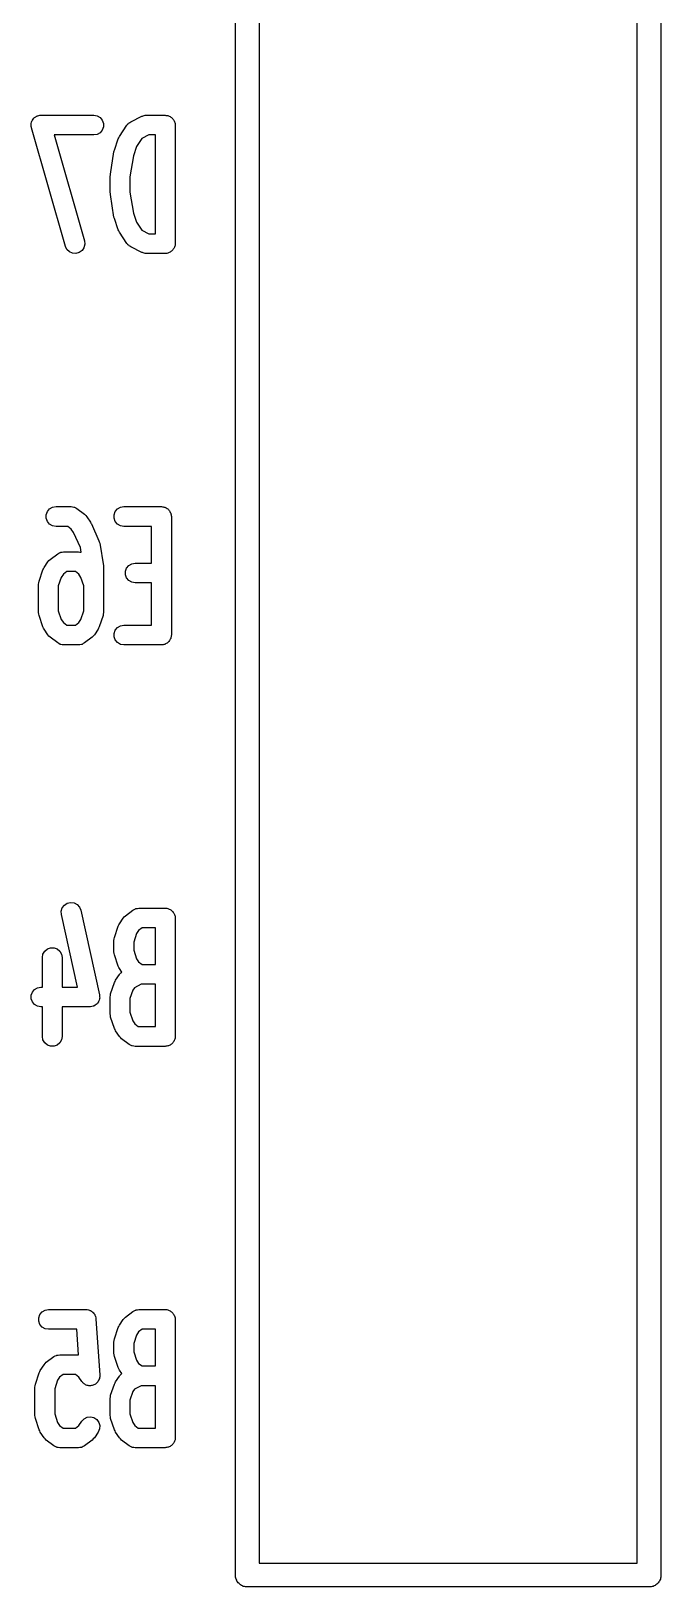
# Model space of a CAD drawing. Extents: x 61 to 195, y -137 to -62.
# Drawn here: x 174.22 to 178.21, y -102.33 to -92.48 of the extents above; entities that cross this region are included whole.
import ezdxf

# ---------------------------------------------------------------- set-up
doc = ezdxf.new("R2010")
doc.units = 0
doc.header["$MEASUREMENT"] = 0
doc.layers.add('BLACK', color=7, linetype='CONTINUOUS')

msp = doc.modelspace()

# ---------------------------------------------------------------- linework, layer by layer
at = {"layer": 'BLACK', "linetype": 'CONTINUOUS'}
for p, q in [((175.515, -102.259), (175.515, -71.7654)), ((175.665, -71.847), (175.665, -102.177)), ((178.055, -102.177), (178.055, -71.847)), ((178.205, -71.7654), (178.205, -102.259)), ((174.263, -93.0196), (174.271, -93.0182)), ((174.271, -93.0182), (174.278, -93.0161)), ((174.278, -93.0161), (174.281, -93.0164)), ((174.281, -93.0164), (174.284, -93.0158)), ((174.284, -93.0158), (174.618, -93.0158)), ((174.618, -93.0158), (174.639, -93.0196)), ((174.93, -93.0196), (174.937, -93.0183)), ((174.937, -93.0183), (174.944, -93.0162)), ((174.944, -93.0162), (174.947, -93.0164)), ((174.947, -93.0164), (174.951, -93.0158)), ((174.951, -93.0158), (175.07, -93.0158)), ((175.07, -93.0158), (175.075, -93.0167)), ((175.075, -93.0167), (175.081, -93.0167)), ((175.081, -93.0167), (175.086, -93.0186)), ((175.086, -93.0186), (175.091, -93.0196)), ((174.222, -93.0739), (174.223, -93.0707)), ((174.223, -93.0815), (174.222, -93.0739)), ((174.223, -93.0674), (174.225, -93.0602)), ((174.223, -93.0707), (174.223, -93.0674)), ((174.223, -93.0891), (174.223, -93.0815)), ((174.224, -93.0922), (174.223, -93.0891)), ((174.224, -93.0955), (174.224, -93.0922)), ((174.439, -93.8455), (174.224, -93.0955)), ((174.225, -93.0602), (174.227, -93.0528)), ((174.227, -93.0528), (174.229, -93.0501)), ((174.229, -93.0501), (174.23, -93.047)), ((174.23, -93.047), (174.235, -93.0412)), ((174.235, -93.0412), (174.239, -93.0348)), ((174.239, -93.0348), (174.242, -93.0329)), ((174.242, -93.0329), (174.244, -93.0304)), ((174.244, -93.0304), (174.251, -93.0266)), ((174.251, -93.0266), (174.257, -93.0221)), ((174.257, -93.0221), (174.26, -93.0212)), ((174.26, -93.0212), (174.263, -93.0196)), ((174.639, -93.0196), (174.658, -93.0304)), ((174.658, -93.0304), (174.672, -93.047)), ((174.672, -93.1095), (174.658, -93.1262)), ((174.672, -93.047), (174.679, -93.0674)), ((174.679, -93.0891), (174.672, -93.1095)), ((174.679, -93.0674), (174.679, -93.0891)), ((174.78, -93.1508), (174.828, -93.0793)), ((174.828, -93.0793), (174.831, -93.0755)), ((174.831, -93.0755), (174.834, -93.071)), ((174.834, -93.071), (174.839, -93.0677)), ((174.839, -93.0677), (174.843, -93.0636)), ((174.843, -93.0636), (174.847, -93.0613)), ((174.847, -93.0613), (174.852, -93.0581)), ((174.852, -93.0581), (174.923, -93.0224)), ((174.923, -93.0224), (174.927, -93.0214)), ((174.927, -93.0214), (174.93, -93.0196)), ((175.091, -93.0196), (175.096, -93.0223)), ((175.096, -93.0223), (175.101, -93.0242)), ((175.101, -93.0242), (175.105, -93.0277)), ((175.105, -93.0277), (175.11, -93.0304)), ((175.11, -93.0304), (175.114, -93.0346)), ((175.114, -93.0346), (175.118, -93.0381)), ((175.118, -93.0381), (175.121, -93.0428)), ((175.121, -93.0428), (175.124, -93.047)), ((175.124, -93.047), (175.126, -93.0522)), ((175.126, -93.0522), (175.129, -93.0569)), ((175.129, -93.0569), (175.13, -93.0623)), ((175.13, -93.0623), (175.132, -93.0674)), ((175.132, -93.0674), (175.132, -93.0729)), ((175.132, -93.0729), (175.133, -93.0783)), ((175.133, -93.0783), (175.133, -93.8283)), ((174.618, -93.1408), (174.367, -93.1408)), ((174.367, -93.1408), (174.559, -93.8111)), ((174.639, -93.137), (174.618, -93.1408)), ((174.658, -93.1262), (174.639, -93.137)), ((174.749, -93.2371), (174.773, -93.1657)), ((174.773, -93.1657), (174.777, -93.1584)), ((174.777, -93.1584), (174.78, -93.1508)), ((174.889, -93.2131), (174.869, -93.272)), ((174.922, -93.1625), (174.889, -93.2131)), ((174.966, -93.1408), (174.922, -93.1625)), ((175.008, -93.1408), (174.966, -93.1408)), ((175.008, -93.7658), (175.008, -93.1408)), ((174.723, -93.3894), (174.746, -93.2466)), ((174.746, -93.2466), (174.748, -93.242)), ((174.748, -93.242), (174.749, -93.2371)), ((174.869, -93.272), (174.847, -93.4049)), ((174.722, -93.3997), (174.723, -93.3946)), ((174.722, -93.5069), (174.722, -93.3997)), ((174.723, -93.3946), (174.723, -93.3894)), ((174.847, -93.4049), (174.847, -93.5017)), ((174.723, -93.512), (174.722, -93.5069)), ((174.847, -93.5017), (174.869, -93.6346)), ((174.723, -93.5171), (174.723, -93.512)), ((174.746, -93.66), (174.723, -93.5171)), ((174.748, -93.6646), (174.746, -93.66)), ((174.749, -93.6695), (174.748, -93.6646)), ((174.773, -93.7409), (174.749, -93.6695)), ((174.869, -93.6346), (174.889, -93.6934)), ((174.889, -93.6934), (174.922, -93.7441)), ((174.777, -93.7482), (174.773, -93.7409)), ((174.78, -93.7558), (174.777, -93.7482)), ((174.828, -93.8272), (174.78, -93.7558)), ((174.922, -93.7441), (174.966, -93.7658)), ((174.966, -93.7658), (175.008, -93.7658)), ((174.448, -93.865), (174.439, -93.8455)), ((174.464, -93.8801), (174.448, -93.865)), ((174.483, -93.8889), (174.464, -93.8801)), ((174.505, -93.8904), (174.483, -93.8889)), ((174.526, -93.8845), (174.505, -93.8904)), ((174.544, -93.8717), (174.526, -93.8845)), ((174.556, -93.8538), (174.544, -93.8717)), ((174.561, -93.8327), (174.556, -93.8538)), ((174.559, -93.8111), (174.561, -93.8327)), ((174.831, -93.8311), (174.828, -93.8272)), ((174.834, -93.8355), (174.831, -93.8311)), ((174.839, -93.8389), (174.834, -93.8355)), ((174.843, -93.8429), (174.839, -93.8389)), ((174.847, -93.8453), (174.843, -93.8429)), ((174.852, -93.8485), (174.847, -93.8453)), ((174.923, -93.8842), (174.852, -93.8485)), ((174.927, -93.8852), (174.923, -93.8842)), ((174.93, -93.887), (174.927, -93.8852)), ((174.937, -93.8883), (174.93, -93.887)), ((174.944, -93.8904), (174.937, -93.8883)), ((174.947, -93.8902), (174.944, -93.8904)), ((174.951, -93.8908), (174.947, -93.8902)), ((175.07, -93.8908), (174.951, -93.8908)), ((175.075, -93.8898), (175.07, -93.8908)), ((175.081, -93.8898), (175.075, -93.8898)), ((175.086, -93.888), (175.081, -93.8898)), ((175.091, -93.887), (175.086, -93.888)), ((175.096, -93.8843), (175.091, -93.887)), ((175.101, -93.8824), (175.096, -93.8843)), ((175.105, -93.8789), (175.101, -93.8824)), ((175.11, -93.8762), (175.105, -93.8789)), ((175.114, -93.872), (175.11, -93.8762)), ((175.118, -93.8685), (175.114, -93.872)), ((175.121, -93.8637), (175.118, -93.8685)), ((175.124, -93.8595), (175.121, -93.8637)), ((175.126, -93.8544), (175.124, -93.8595)), ((175.129, -93.8497), (175.126, -93.8544)), ((175.13, -93.8443), (175.129, -93.8497)), ((175.132, -93.8391), (175.13, -93.8443)), ((175.133, -93.8283), (175.132, -93.8337)), ((175.132, -93.8337), (175.132, -93.8391)), ((174.318, -95.5439), (174.325, -95.5235)), ((174.318, -95.5656), (174.318, -95.5439)), ((174.325, -95.586), (174.318, -95.5656)), ((174.325, -95.5235), (174.339, -95.5069)), ((174.339, -95.5069), (174.358, -95.4961)), ((174.358, -95.4961), (174.38, -95.4923)), ((174.38, -95.4923), (174.475, -95.4923)), ((174.475, -95.4923), (174.484, -95.4939)), ((174.484, -95.4939), (174.493, -95.495)), ((174.493, -95.495), (174.494, -95.4958)), ((174.494, -95.4958), (174.496, -95.4961)), ((174.496, -95.4961), (174.504, -95.5006)), ((174.504, -95.5006), (174.512, -95.5048)), ((174.512, -95.5048), (174.56, -95.5405)), ((174.56, -95.5405), (174.567, -95.5482)), ((174.567, -95.5482), (174.574, -95.5558)), ((174.574, -95.5558), (174.598, -95.5915)), ((174.747, -95.5439), (174.754, -95.5235)), ((174.747, -95.5656), (174.747, -95.5439)), ((174.754, -95.586), (174.747, -95.5656)), ((174.754, -95.5235), (174.768, -95.5069)), ((174.768, -95.5069), (174.787, -95.4961)), ((174.787, -95.4961), (174.808, -95.4923)), ((174.808, -95.4923), (175.046, -95.4923)), ((175.046, -95.4923), (175.052, -95.4932)), ((175.052, -95.4932), (175.057, -95.4932)), ((175.057, -95.4932), (175.062, -95.4951)), ((175.062, -95.4951), (175.068, -95.4961)), ((175.068, -95.4961), (175.072, -95.4988)), ((175.072, -95.4988), (175.077, -95.5007)), ((175.077, -95.5007), (175.082, -95.5042)), ((175.082, -95.5042), (175.086, -95.5069)), ((175.086, -95.5069), (175.09, -95.5111)), ((175.09, -95.5111), (175.094, -95.5146)), ((175.094, -95.5146), (175.097, -95.5193)), ((175.097, -95.5193), (175.1, -95.5235)), ((175.1, -95.5235), (175.102, -95.5287)), ((175.102, -95.5287), (175.105, -95.5334)), ((175.105, -95.5334), (175.106, -95.5388)), ((175.106, -95.5388), (175.108, -95.5439)), ((175.108, -95.5439), (175.108, -95.5494)), ((175.108, -95.5494), (175.109, -95.5548)), ((175.109, -95.5548), (175.109, -96.3048)), ((174.339, -95.6027), (174.325, -95.586)), ((174.358, -95.6135), (174.339, -95.6027)), ((174.38, -95.6173), (174.358, -95.6135)), ((174.454, -95.6173), (174.38, -95.6173)), ((174.476, -95.6341), (174.454, -95.6173)), ((174.491, -95.6565), (174.476, -95.6341)), ((174.534, -95.7515), (174.491, -95.6565)), ((174.598, -95.5915), (174.6, -95.5964)), ((174.6, -95.5964), (174.603, -95.6008)), ((174.603, -95.6008), (174.651, -95.708)), ((174.768, -95.6027), (174.754, -95.586)), ((174.787, -95.6135), (174.768, -95.6027)), ((174.808, -95.6173), (174.787, -95.6135)), ((174.984, -95.6173), (174.808, -95.6173)), ((174.984, -95.8494), (174.984, -95.6173)), ((174.538, -95.7804), (174.534, -95.7515)), ((174.651, -95.708), (174.653, -95.7156)), ((174.653, -95.7156), (174.656, -95.7231)), ((174.656, -95.7231), (174.679, -95.8659)), ((174.304, -95.8773), (174.328, -95.8415)), ((174.328, -95.8415), (174.335, -95.8339)), ((174.335, -95.8339), (174.342, -95.8262)), ((174.342, -95.8262), (174.39, -95.7905)), ((174.39, -95.7905), (174.398, -95.7864)), ((174.398, -95.7864), (174.406, -95.7818)), ((174.406, -95.7818), (174.408, -95.7815)), ((174.408, -95.7815), (174.409, -95.7807)), ((174.409, -95.7807), (174.418, -95.7796)), ((174.418, -95.7796), (174.427, -95.778)), ((174.427, -95.778), (174.522, -95.778)), ((174.522, -95.778), (174.531, -95.7796)), ((174.531, -95.7796), (174.538, -95.7804)), ((174.679, -95.8659), (174.679, -95.8711)), ((174.679, -95.8711), (174.68, -95.8762)), ((174.825, -95.8807), (174.839, -95.864)), ((174.839, -95.864), (174.858, -95.8532)), ((174.858, -95.8532), (174.88, -95.8494)), ((174.88, -95.8494), (174.984, -95.8494)), ((174.271, -95.9735), (174.273, -95.9636)), ((174.273, -95.9636), (174.296, -95.8922)), ((174.296, -95.8922), (174.3, -95.8849)), ((174.3, -95.8849), (174.304, -95.8773)), ((174.412, -95.9396), (174.394, -95.9935)), ((174.426, -95.9198), (174.412, -95.9396)), ((174.448, -95.903), (174.426, -95.9198)), ((174.502, -95.903), (174.448, -95.903)), ((174.524, -95.9198), (174.502, -95.903)), ((174.537, -95.9396), (174.524, -95.9198)), ((174.555, -95.9935), (174.537, -95.9396)), ((174.68, -95.8762), (174.68, -96.1619)), ((174.818, -95.9011), (174.825, -95.8807)), ((174.818, -95.9228), (174.818, -95.9011)), ((174.825, -95.9432), (174.818, -95.9228)), ((174.839, -95.9598), (174.825, -95.9432)), ((174.858, -95.9707), (174.839, -95.9598)), ((174.88, -95.9744), (174.858, -95.9707)), ((174.269, -95.9834), (174.271, -95.9735)), ((174.269, -96.1619), (174.269, -95.9834)), ((174.394, -95.9935), (174.394, -96.1518)), ((174.555, -96.1518), (174.555, -95.9935)), ((174.984, -95.9744), (174.88, -95.9744)), ((174.984, -96.2423), (174.984, -95.9744)), ((174.271, -96.1718), (174.269, -96.1619)), ((174.394, -96.1518), (174.412, -96.2057)), ((174.537, -96.2057), (174.555, -96.1518)), ((174.68, -96.1619), (174.678, -96.1718)), ((174.273, -96.1817), (174.271, -96.1718)), ((174.296, -96.2531), (174.273, -96.1817)), ((174.3, -96.2604), (174.296, -96.2531)), ((174.304, -96.268), (174.3, -96.2604)), ((174.412, -96.2057), (174.426, -96.2255)), ((174.426, -96.2255), (174.448, -96.2423)), ((174.448, -96.2423), (174.502, -96.2423)), ((174.502, -96.2423), (174.524, -96.2255)), ((174.524, -96.2255), (174.537, -96.2057)), ((174.649, -96.2604), (174.646, -96.268)), ((174.653, -96.2531), (174.649, -96.2604)), ((174.677, -96.1817), (174.653, -96.2531)), ((174.678, -96.1718), (174.677, -96.1817)), ((174.754, -96.2735), (174.768, -96.2569)), ((174.768, -96.2569), (174.787, -96.2461)), ((174.787, -96.2461), (174.808, -96.2423)), ((174.808, -96.2423), (174.984, -96.2423)), ((174.328, -96.3037), (174.304, -96.268)), ((174.335, -96.3114), (174.328, -96.3037)), ((174.342, -96.3191), (174.335, -96.3114)), ((174.39, -96.3548), (174.342, -96.3191)), ((174.398, -96.3589), (174.39, -96.3548)), ((174.406, -96.3635), (174.398, -96.3589)), ((174.408, -96.3638), (174.406, -96.3635)), ((174.409, -96.3646), (174.408, -96.3638)), ((174.418, -96.3657), (174.409, -96.3646)), ((174.427, -96.3673), (174.418, -96.3657)), ((174.531, -96.3657), (174.522, -96.3673)), ((174.541, -96.3646), (174.531, -96.3657)), ((174.542, -96.3638), (174.541, -96.3646)), ((174.544, -96.3635), (174.542, -96.3638)), ((174.552, -96.3589), (174.544, -96.3635)), ((174.56, -96.3548), (174.552, -96.3589)), ((174.608, -96.3191), (174.56, -96.3548)), ((174.615, -96.3113), (174.608, -96.3191)), ((174.622, -96.3037), (174.615, -96.3113)), ((174.646, -96.268), (174.622, -96.3037)), ((174.747, -96.2939), (174.754, -96.2735)), ((174.747, -96.3156), (174.747, -96.2939)), ((174.754, -96.336), (174.747, -96.3156)), ((174.768, -96.3527), (174.754, -96.336)), ((174.787, -96.3635), (174.768, -96.3527)), ((174.808, -96.3673), (174.787, -96.3635)), ((175.062, -96.3645), (175.057, -96.3663)), ((175.068, -96.3635), (175.062, -96.3645)), ((175.072, -96.3608), (175.068, -96.3635)), ((175.077, -96.3589), (175.072, -96.3608)), ((175.082, -96.3554), (175.077, -96.3589)), ((175.086, -96.3527), (175.082, -96.3554)), ((175.09, -96.3485), (175.086, -96.3527)), ((175.094, -96.345), (175.09, -96.3485)), ((175.097, -96.3402), (175.094, -96.345)), ((175.1, -96.336), (175.097, -96.3402)), ((175.102, -96.3309), (175.1, -96.336)), ((175.105, -96.3262), (175.102, -96.3309)), ((175.106, -96.3208), (175.105, -96.3262)), ((175.108, -96.3156), (175.106, -96.3208)), ((175.109, -96.3048), (175.108, -96.3102)), ((175.108, -96.3102), (175.108, -96.3156)), ((174.522, -96.3673), (174.427, -96.3673)), ((175.046, -96.3673), (174.808, -96.3673)), ((175.052, -96.3663), (175.046, -96.3673)), ((175.057, -96.3663), (175.052, -96.3663)), ((174.413, -98.0509), (174.419, -98.0302)), ((174.419, -98.0302), (174.433, -98.013)), ((174.433, -98.013), (174.451, -98.0013)), ((174.451, -98.0013), (174.472, -97.9966)), ((174.472, -97.9966), (174.494, -97.9995)), ((174.494, -97.9995), (174.513, -98.0095)), ((174.513, -98.0095), (174.528, -98.0255)), ((174.528, -98.0255), (174.536, -98.0455)), ((174.874, -98.0406), (174.882, -98.0361)), ((174.882, -98.0361), (174.884, -98.0358)), ((174.884, -98.0358), (174.885, -98.035)), ((174.885, -98.035), (174.894, -98.0339)), ((174.894, -98.0339), (174.903, -98.0323)), ((174.903, -98.0323), (175.07, -98.0323)), ((175.07, -98.0323), (175.075, -98.0332)), ((175.075, -98.0332), (175.081, -98.0332)), ((175.081, -98.0332), (175.086, -98.0351)), ((175.086, -98.0351), (175.091, -98.0361)), ((175.091, -98.0361), (175.096, -98.0388)), ((175.096, -98.0388), (175.101, -98.0407)), ((174.414, -98.0726), (174.413, -98.0509)), ((174.516, -98.5323), (174.414, -98.0726)), ((174.536, -98.0455), (174.655, -98.5812)), ((174.777, -98.1391), (174.78, -98.1315)), ((174.78, -98.1315), (174.804, -98.0958)), ((174.804, -98.0958), (174.811, -98.0882)), ((174.811, -98.0882), (174.818, -98.0805)), ((174.818, -98.0805), (174.866, -98.0448)), ((174.866, -98.0448), (174.874, -98.0406)), ((175.101, -98.0407), (175.105, -98.0442)), ((175.105, -98.0442), (175.11, -98.0469)), ((175.11, -98.0469), (175.114, -98.0511)), ((175.114, -98.0511), (175.118, -98.0546)), ((175.118, -98.0546), (175.121, -98.0593)), ((175.121, -98.0593), (175.124, -98.0635)), ((175.124, -98.0635), (175.126, -98.0687)), ((175.126, -98.0687), (175.129, -98.0734)), ((175.129, -98.0734), (175.13, -98.0788)), ((175.13, -98.0788), (175.132, -98.0839)), ((175.132, -98.0839), (175.132, -98.0894)), ((175.132, -98.0894), (175.133, -98.0948)), ((175.133, -98.0948), (175.133, -98.8448)), ((174.746, -98.2376), (174.747, -98.2278)), ((174.747, -98.2278), (174.749, -98.2179)), ((174.749, -98.2179), (174.773, -98.1464)), ((174.773, -98.1464), (174.777, -98.1391)), ((174.889, -98.1939), (174.871, -98.2478)), ((174.902, -98.1741), (174.889, -98.1939)), ((174.924, -98.1573), (174.902, -98.1741)), ((175.008, -98.1573), (174.924, -98.1573)), ((175.008, -98.3894), (175.008, -98.1573)), ((174.293, -98.3448), (174.297, -98.3234)), ((174.297, -98.3234), (174.308, -98.3046)), ((174.308, -98.3046), (174.325, -98.2907)), ((174.325, -98.2907), (174.345, -98.2832)), ((174.345, -98.2832), (174.367, -98.2832)), ((174.367, -98.2832), (174.387, -98.2907)), ((174.387, -98.2907), (174.404, -98.3046)), ((174.404, -98.3046), (174.414, -98.3234)), ((174.414, -98.3234), (174.418, -98.3448)), ((174.746, -98.3091), (174.746, -98.2376)), ((174.747, -98.3189), (174.746, -98.3091)), ((174.749, -98.3288), (174.747, -98.3189)), ((174.773, -98.4003), (174.749, -98.3288)), ((174.871, -98.2478), (174.871, -98.2989)), ((174.871, -98.2989), (174.889, -98.3528)), ((174.293, -98.5323), (174.293, -98.3448)), ((174.418, -98.3448), (174.418, -98.5323)), ((174.777, -98.4076), (174.773, -98.4003)), ((174.78, -98.4152), (174.777, -98.4076)), ((174.795, -98.4374), (174.78, -98.4152)), ((174.889, -98.3528), (174.902, -98.3726)), ((174.902, -98.3726), (174.924, -98.3894)), ((174.924, -98.3894), (175.008, -98.3894)), ((174.725, -98.575), (174.749, -98.5036)), ((174.749, -98.5036), (174.753, -98.4963)), ((174.753, -98.4963), (174.756, -98.4887)), ((174.756, -98.4887), (174.78, -98.453)), ((174.78, -98.453), (174.784, -98.4491)), ((174.784, -98.4491), (174.787, -98.4447)), ((174.787, -98.4447), (174.791, -98.4413)), ((174.791, -98.4413), (174.795, -98.4374)), ((174.918, -98.5144), (174.875, -98.5361)), ((175.008, -98.5144), (174.918, -98.5144)), ((175.008, -98.7823), (175.008, -98.5144)), ((174.223, -98.5839), (174.23, -98.5635)), ((174.223, -98.6056), (174.223, -98.5839)), ((174.23, -98.626), (174.223, -98.6056)), ((174.23, -98.5635), (174.244, -98.5469)), ((174.244, -98.6427), (174.23, -98.626)), ((174.244, -98.5469), (174.263, -98.5361)), ((174.263, -98.5361), (174.284, -98.5323)), ((174.284, -98.5323), (174.293, -98.5323)), ((174.418, -98.5323), (174.516, -98.5323)), ((174.648, -98.626), (174.642, -98.6333)), ((174.649, -98.6236), (174.648, -98.6247)), ((174.648, -98.6247), (174.648, -98.626)), ((174.652, -98.6145), (174.649, -98.6236)), ((174.655, -98.6056), (174.652, -98.6145)), ((174.655, -98.5812), (174.655, -98.5826)), ((174.655, -98.5826), (174.655, -98.5839)), ((174.655, -98.5839), (174.655, -98.5934)), ((174.655, -98.5934), (174.656, -98.6029)), ((174.656, -98.6029), (174.655, -98.6042)), ((174.655, -98.6042), (174.655, -98.6056)), ((174.722, -98.5948), (174.724, -98.5849)), ((174.722, -98.7019), (174.722, -98.5948)), ((174.724, -98.5849), (174.725, -98.575)), ((174.865, -98.5511), (174.847, -98.6049)), ((174.847, -98.6049), (174.847, -98.6918)), ((174.875, -98.5361), (174.865, -98.5511)), ((174.263, -98.6535), (174.244, -98.6427)), ((174.284, -98.6573), (174.263, -98.6535)), ((174.293, -98.6573), (174.284, -98.6573)), ((174.293, -98.8448), (174.293, -98.6573)), ((174.594, -98.6573), (174.418, -98.6573)), ((174.418, -98.6573), (174.418, -98.8448)), ((174.595, -98.657), (174.594, -98.6573)), ((174.597, -98.6572), (174.595, -98.657)), ((174.606, -98.6552), (174.597, -98.6572)), ((174.615, -98.6535), (174.606, -98.6552)), ((174.616, -98.6528), (174.615, -98.6535)), ((174.618, -98.6525), (174.616, -98.6528)), ((174.626, -98.6474), (174.618, -98.6525)), ((174.634, -98.6427), (174.626, -98.6474)), ((174.635, -98.6416), (174.634, -98.6427)), ((174.636, -98.6408), (174.635, -98.6416)), ((174.642, -98.6333), (174.636, -98.6408)), ((174.724, -98.7118), (174.722, -98.7019)), ((174.725, -98.7217), (174.724, -98.7118)), ((174.749, -98.7931), (174.725, -98.7217)), ((174.847, -98.6918), (174.865, -98.7457)), ((174.753, -98.8004), (174.749, -98.7931)), ((174.756, -98.808), (174.753, -98.8004)), ((174.78, -98.8437), (174.756, -98.808)), ((174.865, -98.7457), (174.878, -98.7655)), ((174.878, -98.7655), (174.9, -98.7823)), ((174.9, -98.7823), (175.008, -98.7823)), ((174.297, -98.8662), (174.293, -98.8448)), ((174.308, -98.885), (174.297, -98.8662)), ((174.325, -98.8989), (174.308, -98.885)), ((174.345, -98.9063), (174.325, -98.8989)), ((174.367, -98.9063), (174.345, -98.9063)), ((174.387, -98.8989), (174.367, -98.9063)), ((174.404, -98.885), (174.387, -98.8989)), ((174.414, -98.8662), (174.404, -98.885)), ((174.418, -98.8448), (174.414, -98.8662)), ((174.787, -98.8514), (174.78, -98.8437)), ((174.794, -98.8591), (174.787, -98.8514)), ((174.842, -98.8948), (174.794, -98.8591)), ((174.85, -98.8989), (174.842, -98.8948)), ((174.858, -98.9035), (174.85, -98.8989)), ((174.86, -98.9038), (174.858, -98.9035)), ((174.861, -98.9046), (174.86, -98.9038)), ((174.871, -98.9057), (174.861, -98.9046)), ((174.88, -98.9073), (174.871, -98.9057)), ((175.07, -98.9073), (174.88, -98.9073)), ((175.075, -98.9063), (175.07, -98.9073)), ((175.081, -98.9063), (175.075, -98.9063)), ((175.086, -98.9045), (175.081, -98.9063)), ((175.091, -98.9035), (175.086, -98.9045)), ((175.096, -98.9008), (175.091, -98.9035)), ((175.101, -98.8989), (175.096, -98.9008)), ((175.105, -98.8954), (175.101, -98.8989)), ((175.11, -98.8927), (175.105, -98.8954)), ((175.114, -98.8885), (175.11, -98.8927)), ((175.118, -98.885), (175.114, -98.8885)), ((175.121, -98.8802), (175.118, -98.885)), ((175.124, -98.876), (175.121, -98.8802)), ((175.126, -98.8709), (175.124, -98.876)), ((175.129, -98.8662), (175.126, -98.8709)), ((175.13, -98.8608), (175.129, -98.8662)), ((175.132, -98.8556), (175.13, -98.8608)), ((175.133, -98.8448), (175.132, -98.8502)), ((175.132, -98.8502), (175.132, -98.8556)), ((174.278, -100.604), (174.292, -100.587)), ((174.292, -100.587), (174.311, -100.576)), ((174.311, -100.576), (174.332, -100.572)), ((174.332, -100.572), (174.57, -100.572)), ((174.57, -100.572), (174.573, -100.573)), ((174.573, -100.573), (174.577, -100.573)), ((174.577, -100.573), (174.584, -100.575)), ((174.584, -100.575), (174.591, -100.576)), ((174.591, -100.576), (174.594, -100.578)), ((174.594, -100.578), (174.598, -100.579)), ((174.598, -100.579), (174.604, -100.583)), ((174.604, -100.583), (174.61, -100.587)), ((174.61, -100.587), (174.612, -100.59)), ((174.612, -100.59), (174.615, -100.592)), ((174.615, -100.592), (174.619, -100.598)), ((174.619, -100.598), (174.624, -100.604)), ((174.818, -100.62), (174.866, -100.585)), ((174.866, -100.585), (174.874, -100.581)), ((174.874, -100.581), (174.882, -100.576)), ((174.882, -100.576), (174.884, -100.576)), ((174.884, -100.576), (174.885, -100.575)), ((174.885, -100.575), (174.894, -100.574)), ((174.894, -100.574), (174.903, -100.572)), ((174.903, -100.572), (175.07, -100.572)), ((175.07, -100.572), (175.075, -100.573)), ((175.075, -100.573), (175.081, -100.573)), ((175.081, -100.573), (175.086, -100.575)), ((175.086, -100.575), (175.091, -100.576)), ((175.091, -100.576), (175.096, -100.579)), ((175.096, -100.579), (175.101, -100.581)), ((175.101, -100.581), (175.105, -100.584)), ((175.105, -100.584), (175.11, -100.587)), ((175.11, -100.587), (175.114, -100.591)), ((175.114, -100.591), (175.118, -100.595)), ((175.118, -100.595), (175.121, -100.599)), ((174.27, -100.624), (174.278, -100.604)), ((174.27, -100.646), (174.27, -100.624)), ((174.278, -100.666), (174.27, -100.646)), ((174.292, -100.683), (174.278, -100.666)), ((174.311, -100.694), (174.292, -100.683)), ((174.332, -100.697), (174.311, -100.694)), ((174.512, -100.697), (174.332, -100.697)), ((174.522, -100.858), (174.512, -100.697)), ((174.624, -100.604), (174.625, -100.607)), ((174.625, -100.607), (174.627, -100.61)), ((174.627, -100.61), (174.629, -100.617)), ((174.629, -100.617), (174.632, -100.624)), ((174.632, -100.624), (174.632, -100.627)), ((174.632, -100.627), (174.632, -100.631)), ((174.632, -100.631), (174.656, -100.988)), ((174.749, -100.758), (174.773, -100.686)), ((174.773, -100.686), (174.777, -100.679)), ((174.777, -100.679), (174.78, -100.672)), ((174.78, -100.672), (174.804, -100.636)), ((174.804, -100.636), (174.811, -100.628)), ((174.811, -100.628), (174.818, -100.62)), ((174.924, -100.697), (174.902, -100.714)), ((175.008, -100.697), (174.924, -100.697)), ((175.008, -100.929), (175.008, -100.697)), ((175.121, -100.599), (175.124, -100.604)), ((175.124, -100.604), (175.126, -100.609)), ((175.126, -100.609), (175.129, -100.613)), ((175.129, -100.613), (175.13, -100.619)), ((175.13, -100.619), (175.132, -100.624)), ((175.132, -100.624), (175.132, -100.629)), ((175.132, -100.629), (175.133, -100.635)), ((175.133, -100.635), (175.133, -101.385)), ((174.746, -100.778), (174.747, -100.768)), ((174.746, -100.849), (174.746, -100.778)), ((174.747, -100.768), (174.749, -100.758)), ((174.889, -100.734), (174.871, -100.788)), ((174.871, -100.788), (174.871, -100.839)), ((174.902, -100.714), (174.889, -100.734)), ((174.318, -100.906), (174.366, -100.87)), ((174.366, -100.87), (174.374, -100.866)), ((174.374, -100.866), (174.382, -100.862)), ((174.382, -100.862), (174.384, -100.861)), ((174.384, -100.861), (174.385, -100.861)), ((174.385, -100.861), (174.394, -100.86)), ((174.394, -100.86), (174.403, -100.858)), ((174.403, -100.858), (174.522, -100.858)), ((174.747, -100.859), (174.746, -100.849)), ((174.749, -100.869), (174.747, -100.859)), ((174.773, -100.94), (174.749, -100.869)), ((174.871, -100.839), (174.889, -100.893)), ((174.889, -100.893), (174.902, -100.913)), ((174.249, -101.044), (174.273, -100.972)), ((174.273, -100.972), (174.277, -100.965)), ((174.277, -100.965), (174.28, -100.957)), ((174.28, -100.957), (174.304, -100.922)), ((174.304, -100.922), (174.311, -100.914)), ((174.311, -100.914), (174.318, -100.906)), ((174.424, -100.983), (174.402, -101)), ((174.502, -100.983), (174.424, -100.983)), ((174.524, -101), (174.502, -100.983)), ((174.656, -100.988), (174.656, -100.993)), ((174.777, -100.948), (174.773, -100.94)), ((174.78, -100.955), (174.777, -100.948)), ((174.795, -100.977), (174.78, -100.955)), ((174.78, -100.993), (174.784, -100.989)), ((174.784, -100.989), (174.787, -100.985)), ((174.787, -100.985), (174.791, -100.981)), ((174.791, -100.981), (174.795, -100.977)), ((174.902, -100.913), (174.924, -100.929)), ((174.924, -100.929), (175.008, -100.929)), ((174.246, -101.063), (174.247, -101.054)), ((174.246, -101.242), (174.246, -101.063)), ((174.247, -101.054), (174.249, -101.044)), ((174.389, -101.02), (174.371, -101.073)), ((174.371, -101.073), (174.371, -101.232)), ((174.402, -101), (174.389, -101.02)), ((174.542, -101.027), (174.524, -101)), ((174.546, -101.031), (174.542, -101.027)), ((174.549, -101.035), (174.546, -101.031)), ((174.553, -101.038), (174.549, -101.035)), ((174.557, -101.042), (174.553, -101.038)), ((174.562, -101.045), (174.557, -101.042)), ((174.566, -101.048), (174.562, -101.045)), ((174.571, -101.05), (174.566, -101.048)), ((174.576, -101.052), (174.571, -101.05)), ((174.582, -101.053), (174.576, -101.052)), ((174.587, -101.054), (174.582, -101.053)), ((174.593, -101.054), (174.587, -101.054)), ((174.598, -101.054), (174.593, -101.054)), ((174.603, -101.053), (174.598, -101.054)), ((174.609, -101.053), (174.603, -101.053)), ((174.614, -101.05), (174.609, -101.053)), ((174.619, -101.049), (174.614, -101.05)), ((174.624, -101.046), (174.619, -101.049)), ((174.629, -101.044), (174.624, -101.046)), ((174.633, -101.04), (174.629, -101.044)), ((174.637, -101.037), (174.633, -101.04)), ((174.64, -101.033), (174.637, -101.037)), ((174.644, -101.029), (174.64, -101.033)), ((174.647, -101.024), (174.644, -101.029)), ((174.65, -101.02), (174.647, -101.024)), ((174.651, -101.014), (174.65, -101.02)), ((174.654, -101.009), (174.651, -101.014)), ((174.656, -100.999), (174.654, -101.004)), ((174.654, -101.004), (174.654, -101.009)), ((174.656, -100.993), (174.656, -100.999)), ((174.725, -101.115), (174.749, -101.044)), ((174.749, -101.044), (174.753, -101.036)), ((174.753, -101.036), (174.756, -101.029)), ((174.756, -101.029), (174.78, -100.993)), ((174.875, -101.076), (174.865, -101.091)), ((174.918, -101.054), (174.875, -101.076)), ((175.008, -101.054), (174.918, -101.054)), ((175.008, -101.322), (175.008, -101.054)), ((174.722, -101.135), (174.724, -101.125)), ((174.722, -101.242), (174.722, -101.135)), ((174.724, -101.125), (174.725, -101.115)), ((174.865, -101.091), (174.847, -101.145)), ((174.847, -101.145), (174.847, -101.232)), ((174.247, -101.252), (174.246, -101.242)), ((174.249, -101.262), (174.247, -101.252)), ((174.273, -101.333), (174.249, -101.262)), ((174.371, -101.232), (174.389, -101.286)), ((174.389, -101.286), (174.402, -101.305)), ((174.524, -101.305), (174.542, -101.279)), ((174.542, -101.279), (174.557, -101.263)), ((174.557, -101.263), (174.576, -101.253)), ((174.576, -101.253), (174.598, -101.251)), ((174.598, -101.251), (174.619, -101.256)), ((174.619, -101.256), (174.637, -101.268)), ((174.637, -101.268), (174.65, -101.286)), ((174.65, -101.286), (174.656, -101.306)), ((174.724, -101.252), (174.722, -101.242)), ((174.725, -101.262), (174.724, -101.252)), ((174.749, -101.333), (174.725, -101.262)), ((174.847, -101.232), (174.865, -101.286)), ((174.865, -101.286), (174.878, -101.305)), ((174.277, -101.34), (174.273, -101.333)), ((174.28, -101.348), (174.277, -101.34)), ((174.304, -101.384), (174.28, -101.348)), ((174.311, -101.391), (174.304, -101.384)), ((174.402, -101.305), (174.424, -101.322)), ((174.424, -101.322), (174.502, -101.322)), ((174.502, -101.322), (174.524, -101.305)), ((174.622, -101.384), (174.615, -101.391)), ((174.646, -101.348), (174.622, -101.384)), ((174.655, -101.328), (174.646, -101.348)), ((174.656, -101.306), (174.655, -101.328)), ((174.753, -101.34), (174.749, -101.333)), ((174.756, -101.348), (174.753, -101.34)), ((174.78, -101.384), (174.756, -101.348)), ((174.787, -101.391), (174.78, -101.384)), ((174.878, -101.305), (174.9, -101.322)), ((174.9, -101.322), (175.008, -101.322)), ((175.133, -101.385), (175.132, -101.39)), ((174.318, -101.399), (174.311, -101.391)), ((174.366, -101.435), (174.318, -101.399)), ((174.374, -101.439), (174.366, -101.435)), ((174.382, -101.444), (174.374, -101.439)), ((174.384, -101.444), (174.382, -101.444)), ((174.385, -101.445), (174.384, -101.444)), ((174.394, -101.446), (174.385, -101.445)), ((174.403, -101.447), (174.394, -101.446)), ((174.522, -101.447), (174.403, -101.447)), ((174.531, -101.446), (174.522, -101.447)), ((174.541, -101.445), (174.531, -101.446)), ((174.542, -101.444), (174.541, -101.445)), ((174.544, -101.444), (174.542, -101.444)), ((174.552, -101.439), (174.544, -101.444)), ((174.56, -101.435), (174.552, -101.439)), ((174.608, -101.399), (174.56, -101.435)), ((174.615, -101.391), (174.608, -101.399)), ((174.794, -101.399), (174.787, -101.391)), ((174.842, -101.435), (174.794, -101.399)), ((174.85, -101.439), (174.842, -101.435)), ((174.858, -101.444), (174.85, -101.439)), ((174.86, -101.444), (174.858, -101.444)), ((174.861, -101.445), (174.86, -101.444)), ((174.871, -101.446), (174.861, -101.445)), ((174.88, -101.447), (174.871, -101.446)), ((175.07, -101.447), (174.88, -101.447)), ((175.075, -101.446), (175.07, -101.447)), ((175.081, -101.446), (175.075, -101.446)), ((175.086, -101.444), (175.081, -101.446)), ((175.091, -101.444), (175.086, -101.444)), ((175.096, -101.441), (175.091, -101.444)), ((175.101, -101.439), (175.096, -101.441)), ((175.105, -101.435), (175.101, -101.439)), ((175.11, -101.433), (175.105, -101.435)), ((175.114, -101.428), (175.11, -101.433)), ((175.118, -101.425), (175.114, -101.428)), ((175.121, -101.42), (175.118, -101.425)), ((175.124, -101.416), (175.121, -101.42)), ((175.126, -101.411), (175.124, -101.416)), ((175.129, -101.406), (175.126, -101.411)), ((175.13, -101.401), (175.129, -101.406)), ((175.132, -101.396), (175.13, -101.401)), ((175.132, -101.39), (175.132, -101.396)), ((175.515, -102.265), (175.515, -102.259)), ((175.515, -102.259), (175.515, -102.259)), ((175.517, -102.271), (175.515, -102.265)), ((175.518, -102.278), (175.517, -102.271)), ((175.665, -102.177), (178.055, -102.177)), ((178.203, -102.271), (178.202, -102.278)), ((178.205, -102.265), (178.203, -102.271)), ((178.205, -102.259), (178.205, -102.259)), ((178.205, -102.259), (178.205, -102.265)), ((175.522, -102.284), (175.518, -102.278)), ((175.524, -102.29), (175.522, -102.284)), ((175.528, -102.295), (175.524, -102.29)), ((175.532, -102.301), (175.528, -102.295)), ((175.537, -102.305), (175.532, -102.301)), ((175.541, -102.31), (175.537, -102.305)), ((175.547, -102.314), (175.541, -102.31)), ((175.552, -102.318), (175.547, -102.314)), ((175.558, -102.32), (175.552, -102.318)), ((175.564, -102.324), (175.558, -102.32)), ((175.571, -102.325), (175.564, -102.324)), ((175.577, -102.327), (175.571, -102.325)), ((175.583, -102.327), (175.577, -102.327)), ((178.137, -102.327), (175.583, -102.327)), ((175.583, -102.327), (175.583, -102.327)), ((178.143, -102.327), (178.137, -102.327)), ((178.137, -102.327), (178.137, -102.327)), ((178.149, -102.325), (178.143, -102.327)), ((178.156, -102.324), (178.149, -102.325)), ((178.162, -102.32), (178.156, -102.324)), ((178.168, -102.318), (178.162, -102.32)), ((178.173, -102.314), (178.168, -102.318)), ((178.179, -102.31), (178.173, -102.314)), ((178.183, -102.305), (178.179, -102.31)), ((178.188, -102.301), (178.183, -102.305)), ((178.192, -102.295), (178.188, -102.301)), ((178.196, -102.29), (178.192, -102.295)), ((178.198, -102.284), (178.196, -102.29)), ((178.202, -102.278), (178.198, -102.284))]:
    msp.add_line(p, q, dxfattribs=at)

doc.saveas('drawing.dxf')
